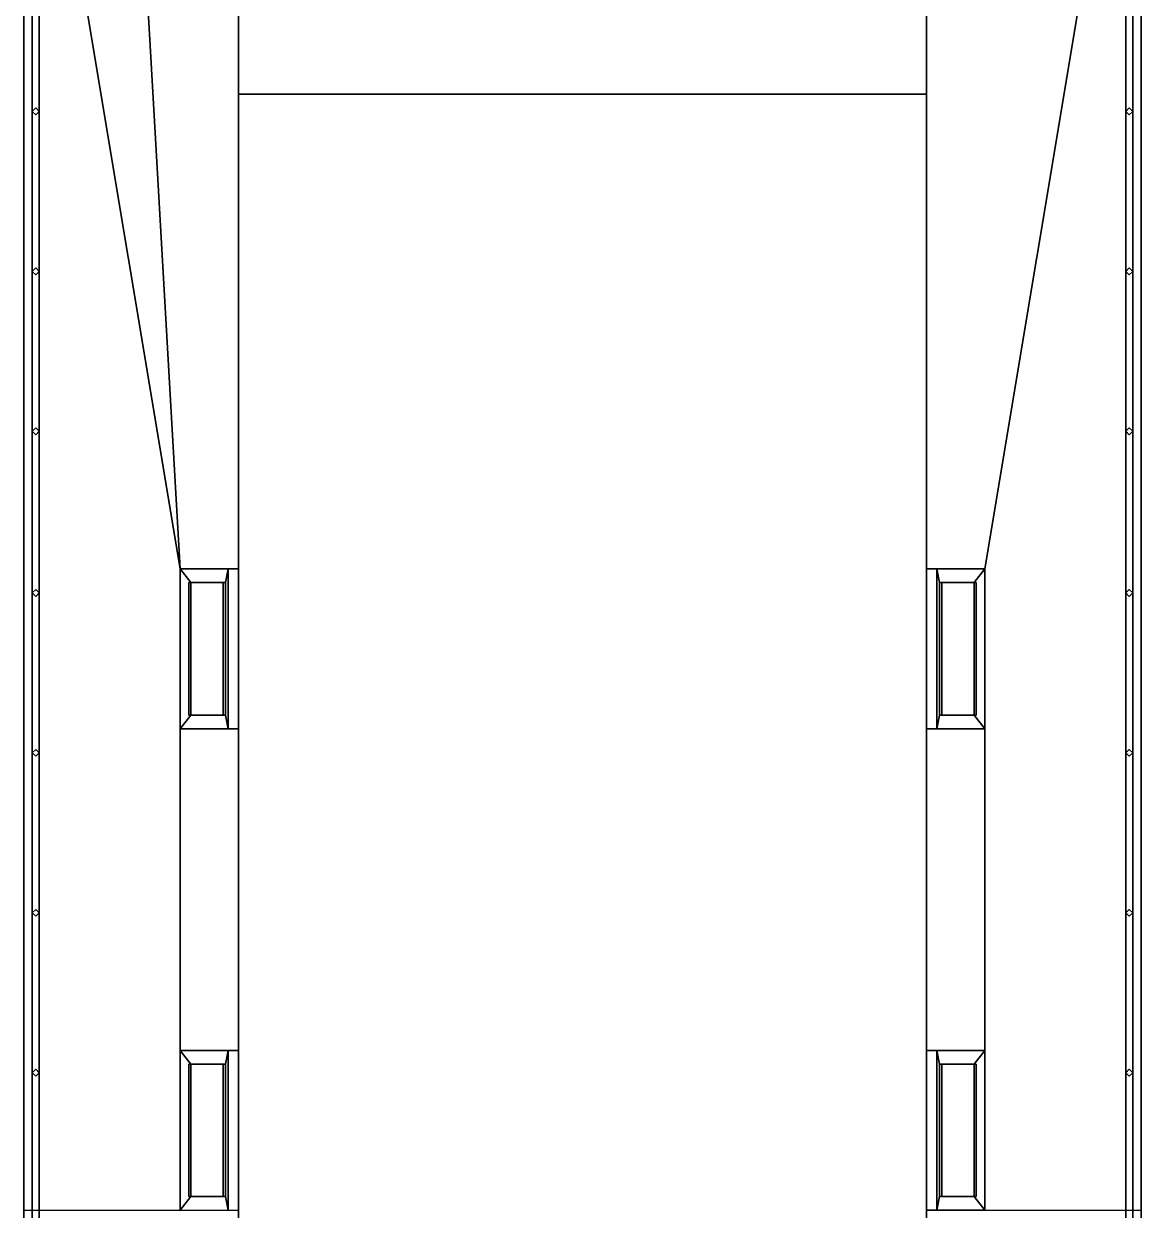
# Model space of a CAD drawing. Header units: millimetres. Extents: x -3.3 to 3.3, y -23.5 to 37.3.
# Drawn here: x -3.25 to 3.25, y 0.92 to 7.82 of the extents above; entities that cross this region are included whole.
import ezdxf

# ---------------------------------------------------------------- set-up
doc = ezdxf.new("R2010")
doc.units = ezdxf.units.MM
doc.layers.add('railings', color=6, linetype='Continuous')

msp = doc.modelspace()

# ---------------------------------------------------------------- linework, layer by layer
for points in [[(-3.25, 10.1, -1.68), (-3.25, -15.78, -1.68), (-3.25, -23.47), (-3.25, 19.01)], [(3.25, -23.47), (3.25, -15.78, -1.68), (3.25, 10.1, -1.68), (3.25, 19.01)], [(3.25, 10.1, -1.68), (3.25, -15.78, -1.68), (-3.25, -15.78, -1.68), (-3.25, 10.1, -1.68)], [(-3.25, 10.1, 2.17), (-2.34, 4.65, 2.17), (-2.34, 4.65, 2.17), (-2.62, 9.52, 2.17)], [(-3.25, 10.1, 2.17), (-3.25, 0.92, 2.17), (-2.34, 0.92, 2.17), (-2.34, 4.65, 2.17)], [(-3.25, 10.1), (-3.25, 0.92), (-3.25, 0.92, 2.17), (-3.25, 10.1, 2.17)], [(2, 10.1, 2.17), (2, 4.65, 2.17), (2.34, 4.65, 2.17), (3.25, 10.1, 2.17)], [(2.34, 4.65, 2.17), (2.34, 0.92, 2.17), (3.25, 0.92, 2.17), (3.25, 10.1, 2.17)], [(3.25, 0.92, 2.17), (3.25, 0.92), (3.25, 10.1), (3.25, 10.1, 2.17)], [(-2.62, 9.52, 2.17), (-2.34, 4.65, 2.17), (-2, 4.65, 2.17), (-2, 9.52, 2.17)], [(-2.34, 3.72, 2.17), (-2.34, 1.85, 2.17), (-2, 1.85, 2.17), (-2, 3.72, 2.17)], [(2, 3.72, 2.17), (2, 1.85, 2.17), (2.34, 1.85, 2.17), (2.34, 3.72, 2.17)]]:
    msp.add_3dface(points)
at = {"color": 3}
for points in [[(-2, 11.72, 3.41), (-2, 7.41, 3.83), (2, 7.41, 3.83), (2, 11.72, 3.41)], [(-2, 11.72, 2.17), (-2, 7.41, 2.17), (-2, 7.41, 3.83), (-2, 11.72, 3.41)], [(2, 7.41, 3.83), (2, 7.41, 2.17), (2, 11.72, 2.17), (2, 11.72, 3.41)], [(-2, -9.25, 3.83), (-2, 7.41, 3.83), (-2, 4.65, 3.51), (-2, -7.39, 3.51)], [(-2, 7.41, 3.83), (-2, -9.25, 3.83), (2, -9.25, 3.83), (2, 7.41, 3.83)], [(-2, 7.41, 2.17), (-2, 4.65, 2.17), (-2, 4.65, 3.51), (-2, 7.41, 3.83)], [(2, 7.41, 3.83), (2, -9.25, 3.83), (2, -7.39, 3.51), (2, 4.65, 3.51)], [(2, 4.65, 3.51), (2, 4.65, 2.17), (2, 7.41, 2.17), (2, 7.41, 3.83)], [(-2, 4.65, 3.51), (-2, 4.65, 2.17), (-2.34, 4.65, 2.17), (-2.06, 4.65, 3.51)], [(-2.06, 4.65, 3.51), (-2.34, 4.65, 2.17), (-2.2771, 4.57, 2.4712), (-2.0767, 4.57, 3.43)], [(-2.2771, 4.57, 2.4712), (-2.34, 4.65, 2.17), (-2.34, 3.72, 2.17), (-2.2771, 3.8, 2.4712)], [(-2.06, 3.72, 3.51), (-2.06, 4.65, 3.51), (-2.0767, 4.57, 3.43), (-2.0767, 3.8, 3.43)], [(-2, 3.72, 3.51), (-2, 4.65, 3.51), (-2.06, 4.65, 3.51), (-2.06, 3.72, 3.51)], [(2.06, 4.65, 3.51), (2.34, 4.65, 2.17), (2, 4.65, 2.17), (2, 4.65, 3.51)], [(2, 4.65, 3.51), (2, 3.72, 3.51), (2.06, 3.72, 3.51), (2.06, 4.65, 3.51)], [(2.0767, 4.57, 3.43), (2.2771, 4.57, 2.4712), (2.34, 4.65, 2.17), (2.06, 4.65, 3.51)], [(2.06, 4.65, 3.51), (2.06, 3.72, 3.51), (2.0767, 3.8, 3.43), (2.0767, 4.57, 3.43)], [(2.2771, 3.8, 2.4712), (2.34, 3.72, 2.17), (2.34, 4.65, 2.17), (2.2771, 4.57, 2.4712)], [(-2.09, 4.57, 3.43), (-2.29, 4.57, 2.48), (-2.29, 3.8, 2.48), (-2.09, 3.8, 3.43)], [(-2.0767, 4.57, 3.43), (-2.2771, 4.57, 2.4712), (-2.29, 4.57, 2.48), (-2.09, 4.57, 3.43)], [(-2.29, 3.8, 2.48), (-2.29, 4.57, 2.48), (-2.2771, 4.57, 2.4712), (-2.2771, 3.8, 2.4712)], [(-2.0767, 3.8, 3.43), (-2.0767, 4.57, 3.43), (-2.09, 4.57, 3.43), (-2.09, 3.8, 3.43)], [(2.09, 4.57, 3.43), (2.29, 4.57, 2.48), (2.2771, 4.57, 2.4712), (2.0767, 4.57, 3.43)], [(2.0767, 4.57, 3.43), (2.0767, 3.8, 3.43), (2.09, 3.8, 3.43), (2.09, 4.57, 3.43)], [(2.09, 3.8, 3.43), (2.29, 3.8, 2.48), (2.29, 4.57, 2.48), (2.09, 4.57, 3.43)], [(2.29, 4.57, 2.48), (2.29, 3.8, 2.48), (2.2771, 3.8, 2.4712), (2.2771, 4.57, 2.4712)], [(-2.0767, 3.8, 3.43), (-2.2771, 3.8, 2.4712), (-2.34, 3.72, 2.17), (-2.06, 3.72, 3.51)], [(-2.09, 3.8, 3.43), (-2.29, 3.8, 2.48), (-2.2771, 3.8, 2.4712), (-2.0767, 3.8, 3.43)], [(2.06, 3.72, 3.51), (2.34, 3.72, 2.17), (2.2771, 3.8, 2.4712), (2.0767, 3.8, 3.43)], [(2.0767, 3.8, 3.43), (2.2771, 3.8, 2.4712), (2.29, 3.8, 2.48), (2.09, 3.8, 3.43)], [(-2.06, 3.72, 3.51), (-2.34, 3.72, 2.17), (-2, 3.72, 2.17), (-2, 3.72, 3.51)], [(-2, 3.72, 3.51), (-2, 3.72, 2.17), (-2, 1.85, 2.17), (-2, 1.85, 3.51)], [(2, 1.85, 3.51), (2, 1.85, 2.17), (2, 3.72, 2.17), (2, 3.72, 3.51)], [(2, 3.72, 3.51), (2, 3.72, 2.17), (2.34, 3.72, 2.17), (2.06, 3.72, 3.51)], [(-2, 1.85, 3.51), (-2, 1.85, 2.17), (-2.34, 1.85, 2.17), (-2.06, 1.85, 3.51)], [(-2.06, 1.85, 3.51), (-2.34, 1.85, 2.17), (-2.2771, 1.77, 2.4712), (-2.0767, 1.77, 3.43)], [(-2.2771, 1.77, 2.4712), (-2.34, 1.85, 2.17), (-2.34, 0.92, 2.17), (-2.2771, 1, 2.4712)], [(-2.06, 0.92, 3.51), (-2.06, 1.85, 3.51), (-2.0767, 1.77, 3.43), (-2.0767, 1, 3.43)], [(-2, 0.92, 3.51), (-2, 1.85, 3.51), (-2.06, 1.85, 3.51), (-2.06, 0.92, 3.51)], [(2.06, 1.85, 3.51), (2.34, 1.85, 2.17), (2, 1.85, 2.17), (2, 1.85, 3.51)], [(2, 1.85, 3.51), (2, 0.92, 3.51), (2.06, 0.92, 3.51), (2.06, 1.85, 3.51)], [(2.0767, 1.77, 3.43), (2.2771, 1.77, 2.4712), (2.34, 1.85, 2.17), (2.06, 1.85, 3.51)], [(2.06, 1.85, 3.51), (2.06, 0.92, 3.51), (2.0767, 1, 3.43), (2.0767, 1.77, 3.43)], [(2.2771, 1, 2.4712), (2.34, 0.92, 2.17), (2.34, 1.85, 2.17), (2.2771, 1.77, 2.4712)], [(-2.09, 1.77, 3.43), (-2.29, 1.77, 2.48), (-2.29, 1, 2.48), (-2.09, 1, 3.43)], [(-2.0767, 1.77, 3.43), (-2.2771, 1.77, 2.4712), (-2.29, 1.77, 2.48), (-2.09, 1.77, 3.43)], [(-2.29, 1, 2.48), (-2.29, 1.77, 2.48), (-2.2771, 1.77, 2.4712), (-2.2771, 1, 2.4712)], [(-2.0767, 1, 3.43), (-2.0767, 1.77, 3.43), (-2.09, 1.77, 3.43), (-2.09, 1, 3.43)], [(2.09, 1.77, 3.43), (2.29, 1.77, 2.48), (2.2771, 1.77, 2.4712), (2.0767, 1.77, 3.43)], [(2.0767, 1.77, 3.43), (2.0767, 1, 3.43), (2.09, 1, 3.43), (2.09, 1.77, 3.43)], [(2.09, 1, 3.43), (2.29, 1, 2.48), (2.29, 1.77, 2.48), (2.09, 1.77, 3.43)], [(2.29, 1.77, 2.48), (2.29, 1, 2.48), (2.2771, 1, 2.4712), (2.2771, 1.77, 2.4712)], [(-2.0767, 1, 3.43), (-2.2771, 1, 2.4712), (-2.34, 0.92, 2.17), (-2.06, 0.92, 3.51)], [(-2.09, 1, 3.43), (-2.29, 1, 2.48), (-2.2771, 1, 2.4712), (-2.0767, 1, 3.43)], [(2.06, 0.92, 3.51), (2.34, 0.92, 2.17), (2.2771, 1, 2.4712), (2.0767, 1, 3.43)], [(2.0767, 1, 3.43), (2.2771, 1, 2.4712), (2.29, 1, 2.48), (2.09, 1, 3.43)], [(2, 0.92, 3.51), (2, 0.92, 2.17), (2.34, 0.92, 2.17), (2.06, 0.92, 3.51)]]:
    msp.add_3dface(points, dxfattribs=at)
at = {"layer": 'railings'}
for points in [[(-3.16, 20.36, 2.65), (-3.16, -23.38, 2.65), (-3.2, -23.38, 2.65), (-3.2, 20.36, 2.65)], [(-3.2, 20.36, 2.65), (-3.2, -23.38, 2.65), (-3.16, -23.38, 2.65), (-3.16, 20.36, 2.65)], [(-3.2, 20.36, 3.11), (-3.2, -23.38, 3.11), (-3.16, -23.38, 3.11), (-3.16, 20.36, 3.11)], [(-3.16, 20.36, 3.11), (-3.16, -23.38, 3.11), (-3.2, -23.38, 3.11), (-3.2, 20.36, 3.11)], [(3.16, 20.36, 2.65), (3.16, -23.38, 2.65), (3.2, -23.38, 2.65), (3.2, 20.36, 2.65)], [(3.2, 20.36, 2.65), (3.2, -23.38, 2.65), (3.16, -23.38, 2.65), (3.16, 20.36, 2.65)], [(3.16, 20.36, 3.11), (3.16, -23.38, 3.11), (3.2, -23.38, 3.11), (3.2, 20.36, 3.11)], [(3.2, 20.36, 3.11), (3.2, -23.38, 3.11), (3.16, -23.38, 3.11), (3.16, 20.36, 3.11)], [(-3.18, 7.33, 2.17), (-3.2, 7.31, 2.17), (-3.2, 7.31, 3.11), (-3.18, 7.33, 3.11)], [(-3.16, 7.31, 2.17), (-3.18, 7.33, 2.17), (-3.18, 7.33, 3.11), (-3.16, 7.31, 3.11)], [(3.18, 7.33, 2.17), (3.16, 7.31, 2.17), (3.16, 7.31, 3.11), (3.18, 7.33, 3.11)], [(3.2, 7.31, 2.17), (3.18, 7.33, 2.17), (3.18, 7.33, 3.11), (3.2, 7.31, 3.11)], [(-3.2, 7.31, 2.17), (-3.18, 7.29, 2.17), (-3.18, 7.29, 3.11), (-3.2, 7.31, 3.11)], [(-3.18, 7.29, 2.17), (-3.16, 7.31, 2.17), (-3.16, 7.31, 3.11), (-3.18, 7.29, 3.11)], [(3.16, 7.31, 2.17), (3.18, 7.29, 2.17), (3.18, 7.29, 3.11), (3.16, 7.31, 3.11)], [(3.18, 7.29, 2.17), (3.2, 7.31, 2.17), (3.2, 7.31, 3.11), (3.18, 7.29, 3.11)], [(-3.18, 6.4, 2.17), (-3.2, 6.38, 2.17), (-3.2, 6.38, 3.11), (-3.18, 6.4, 3.11)], [(-3.2, 6.38, 2.17), (-3.18, 6.36, 2.17), (-3.18, 6.36, 3.11), (-3.2, 6.38, 3.11)], [(-3.16, 6.38, 2.17), (-3.18, 6.4, 2.17), (-3.18, 6.4, 3.11), (-3.16, 6.38, 3.11)], [(-3.18, 6.36, 2.17), (-3.16, 6.38, 2.17), (-3.16, 6.38, 3.11), (-3.18, 6.36, 3.11)], [(3.18, 6.4, 2.17), (3.16, 6.38, 2.17), (3.16, 6.38, 3.11), (3.18, 6.4, 3.11)], [(3.16, 6.38, 2.17), (3.18, 6.36, 2.17), (3.18, 6.36, 3.11), (3.16, 6.38, 3.11)], [(3.2, 6.38, 2.17), (3.18, 6.4, 2.17), (3.18, 6.4, 3.11), (3.2, 6.38, 3.11)], [(3.18, 6.36, 2.17), (3.2, 6.38, 2.17), (3.2, 6.38, 3.11), (3.18, 6.36, 3.11)], [(-3.18, 5.47, 2.17), (-3.2, 5.45, 2.17), (-3.2, 5.45, 3.11), (-3.18, 5.47, 3.11)], [(-3.16, 5.45, 2.17), (-3.18, 5.47, 2.17), (-3.18, 5.47, 3.11), (-3.16, 5.45, 3.11)], [(3.18, 5.47, 2.17), (3.16, 5.45, 2.17), (3.16, 5.45, 3.11), (3.18, 5.47, 3.11)], [(3.2, 5.45, 2.17), (3.18, 5.47, 2.17), (3.18, 5.47, 3.11), (3.2, 5.45, 3.11)], [(-3.2, 5.45, 2.17), (-3.18, 5.43, 2.17), (-3.18, 5.43, 3.11), (-3.2, 5.45, 3.11)], [(-3.18, 5.43, 2.17), (-3.16, 5.45, 2.17), (-3.16, 5.45, 3.11), (-3.18, 5.43, 3.11)], [(3.16, 5.45, 2.17), (3.18, 5.43, 2.17), (3.18, 5.43, 3.11), (3.16, 5.45, 3.11)], [(3.18, 5.43, 2.17), (3.2, 5.45, 2.17), (3.2, 5.45, 3.11), (3.18, 5.43, 3.11)], [(-3.18, 4.53, 2.17), (-3.2, 4.51, 2.17), (-3.2, 4.51, 3.11), (-3.18, 4.53, 3.11)], [(-3.2, 4.51, 2.17), (-3.18, 4.49, 2.17), (-3.18, 4.49, 3.11), (-3.2, 4.51, 3.11)], [(-3.16, 4.51, 2.17), (-3.18, 4.53, 2.17), (-3.18, 4.53, 3.11), (-3.16, 4.51, 3.11)], [(-3.18, 4.49, 2.17), (-3.16, 4.51, 2.17), (-3.16, 4.51, 3.11), (-3.18, 4.49, 3.11)], [(3.18, 4.53, 2.17), (3.16, 4.51, 2.17), (3.16, 4.51, 3.11), (3.18, 4.53, 3.11)], [(3.16, 4.51, 2.17), (3.18, 4.49, 2.17), (3.18, 4.49, 3.11), (3.16, 4.51, 3.11)], [(3.2, 4.51, 2.17), (3.18, 4.53, 2.17), (3.18, 4.53, 3.11), (3.2, 4.51, 3.11)], [(3.18, 4.49, 2.17), (3.2, 4.51, 2.17), (3.2, 4.51, 3.11), (3.18, 4.49, 3.11)], [(-3.18, 3.6, 2.17), (-3.2, 3.58, 2.17), (-3.2, 3.58, 3.11), (-3.18, 3.6, 3.11)], [(-3.16, 3.58, 2.17), (-3.18, 3.6, 2.17), (-3.18, 3.6, 3.11), (-3.16, 3.58, 3.11)], [(3.18, 3.6, 2.17), (3.16, 3.58, 2.17), (3.16, 3.58, 3.11), (3.18, 3.6, 3.11)], [(3.2, 3.58, 2.17), (3.18, 3.6, 2.17), (3.18, 3.6, 3.11), (3.2, 3.58, 3.11)], [(-3.2, 3.58, 2.17), (-3.18, 3.56, 2.17), (-3.18, 3.56, 3.11), (-3.2, 3.58, 3.11)], [(-3.18, 3.56, 2.17), (-3.16, 3.58, 2.17), (-3.16, 3.58, 3.11), (-3.18, 3.56, 3.11)], [(3.16, 3.58, 2.17), (3.18, 3.56, 2.17), (3.18, 3.56, 3.11), (3.16, 3.58, 3.11)], [(3.18, 3.56, 2.17), (3.2, 3.58, 2.17), (3.2, 3.58, 3.11), (3.18, 3.56, 3.11)], [(-3.18, 2.67, 2.17), (-3.2, 2.65, 2.17), (-3.2, 2.65, 3.11), (-3.18, 2.67, 3.11)], [(-3.2, 2.65, 2.17), (-3.18, 2.63, 2.17), (-3.18, 2.63, 3.11), (-3.2, 2.65, 3.11)], [(-3.16, 2.65, 2.17), (-3.18, 2.67, 2.17), (-3.18, 2.67, 3.11), (-3.16, 2.65, 3.11)], [(-3.18, 2.63, 2.17), (-3.16, 2.65, 2.17), (-3.16, 2.65, 3.11), (-3.18, 2.63, 3.11)], [(3.18, 2.67, 2.17), (3.16, 2.65, 2.17), (3.16, 2.65, 3.11), (3.18, 2.67, 3.11)], [(3.16, 2.65, 2.17), (3.18, 2.63, 2.17), (3.18, 2.63, 3.11), (3.16, 2.65, 3.11)], [(3.2, 2.65, 2.17), (3.18, 2.67, 2.17), (3.18, 2.67, 3.11), (3.2, 2.65, 3.11)], [(3.18, 2.63, 2.17), (3.2, 2.65, 2.17), (3.2, 2.65, 3.11), (3.18, 2.63, 3.11)], [(-3.18, 1.74, 2.17), (-3.2, 1.72, 2.17), (-3.2, 1.72, 3.11), (-3.18, 1.74, 3.11)], [(-3.16, 1.72, 2.17), (-3.18, 1.74, 2.17), (-3.18, 1.74, 3.11), (-3.16, 1.72, 3.11)], [(3.18, 1.74, 2.17), (3.16, 1.72, 2.17), (3.16, 1.72, 3.11), (3.18, 1.74, 3.11)], [(3.2, 1.72, 2.17), (3.18, 1.74, 2.17), (3.18, 1.74, 3.11), (3.2, 1.72, 3.11)], [(-3.2, 1.72, 2.17), (-3.18, 1.7, 2.17), (-3.18, 1.7, 3.11), (-3.2, 1.72, 3.11)], [(-3.18, 1.7, 2.17), (-3.16, 1.72, 2.17), (-3.16, 1.72, 3.11), (-3.18, 1.7, 3.11)], [(3.16, 1.72, 2.17), (3.18, 1.7, 2.17), (3.18, 1.7, 3.11), (3.16, 1.72, 3.11)], [(3.18, 1.7, 2.17), (3.2, 1.72, 2.17), (3.2, 1.72, 3.11), (3.18, 1.7, 3.11)]]:
    msp.add_3dface(points, dxfattribs=at)

doc.saveas('drawing.dxf')
